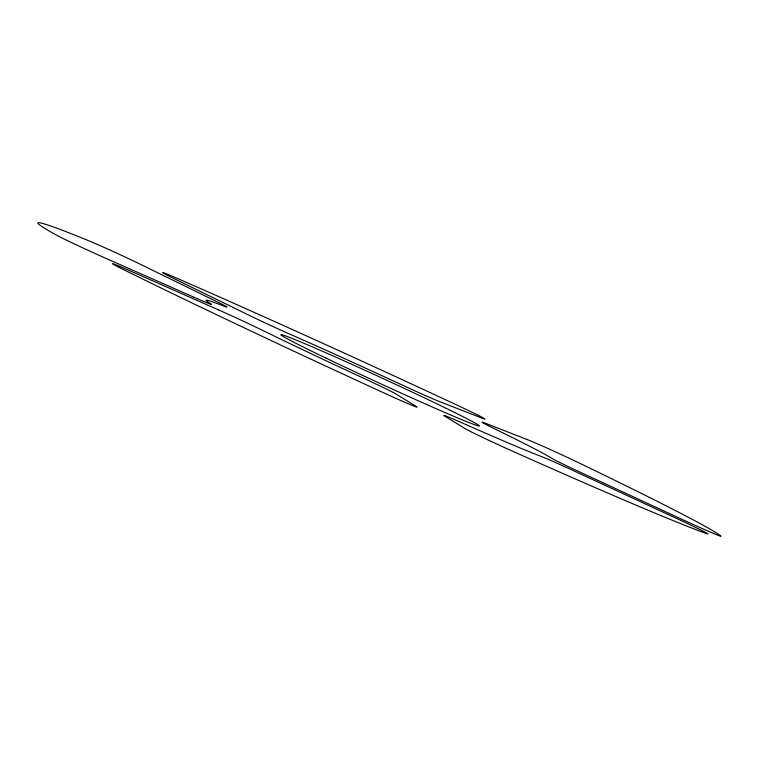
<?xml version="1.0" encoding="UTF-8"?>
<svg xmlns="http://www.w3.org/2000/svg" width="759" height="759" viewBox="0 0 759 759"><rect width="100%" height="100%" fill="white"/><g stroke="black" fill="none" stroke-linecap="round" stroke-linejoin="round"><path stroke-width="1.14" d="M482.012 418.124L439.897 401.72A38.007 0.996 24.7 0 1 403.741 385.733A191.391 5.009 24.7 0 0 294.103 336.019L290.308 334.339A38.007 0.996 24.7 0 1 249.208 315.327L173.896 278.534A38.007 0.996 24.7 0 1 176.648 278.107A376.502 9.858 24.7 0 1 458.483 405.799A38.007 0.996 24.7 0 1 482.012 418.124M527.258 439.575L485.153 423.161A38.007 0.996 24.7 0 0 493.976 428.503A191.391 5.009 24.7 0 1 551.195 457.99A38.007 0.996 24.7 0 0 581.337 472.734L682.673 519.668A38.007 0.996 24.7 0 0 720.936 536.072A376.502 9.858 24.7 0 0 578.775 462.81A38.007 0.996 24.7 0 0 527.258 439.575M194.048 297.272L105.397 258.126A38.007 0.996 24.7 0 1 55.578 234.635A376.502 9.858 24.7 0 1 87.608 240.28A38.007 0.996 24.7 0 1 140.406 264.303L215.717 301.095A38.007 0.996 24.7 0 1 223.516 305.962A191.391 5.009 24.7 0 0 210.623 303.695A38.007 0.996 24.7 0 1 194.048 297.272M218.601 309.928L129.941 270.783A38.007 0.996 24.7 0 0 120.842 268.269A376.502 9.858 24.7 0 0 382.887 392.46A38.007 0.996 24.7 0 0 416.416 406.558L395.894 393.959A38.007 0.996 24.7 0 0 365.051 378.912A191.391 5.009 24.7 0 1 259.578 328.922A38.007 0.996 24.7 0 0 218.601 309.928M465.95 424.575L462.098 422.877A38.007 0.996 24.7 0 0 444.565 416.008L465.087 428.607A38.007 0.996 24.7 0 0 512.259 451.074A376.502 9.858 24.7 0 0 706.231 533.482A38.007 0.996 24.7 0 0 677.151 518.691L575.806 471.766A38.007 0.996 24.7 0 0 540.171 456.045A191.391 5.009 24.7 0 1 465.95 424.575M325.734 357.982A109.372 2.865 24.7 0 0 479.242 426.065A109.372 2.865 24.7 0 0 335.089 356.834A109.372 2.865 24.7 0 0 325.734 357.982"/></g></svg>
